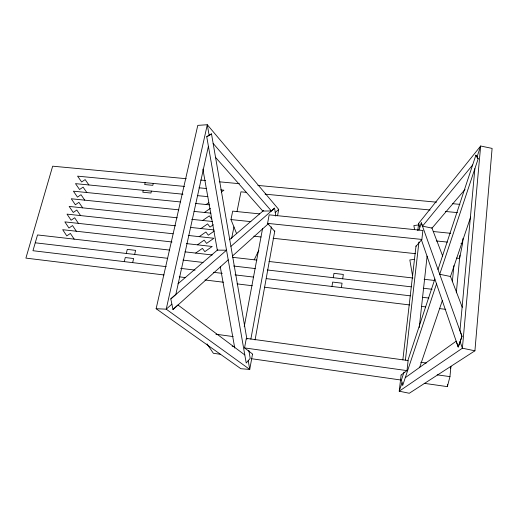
<?xml version="1.0" encoding="UTF-8"?>
<svg xmlns="http://www.w3.org/2000/svg" width="518" height="518" viewBox="0 0 518 518"><rect width="100%" height="100%" fill="white"/><g stroke="black" fill="none" stroke-linecap="round" stroke-linejoin="round"><path stroke-width="0.78" d="M401.081 375.129L399.229 391.187L409.272 393.266L474.922 350.803L492.1 148.407L480.659 146.011L418.628 223.4L417.793 230.627M474.876 168.687L459.958 330.568L462.017 336.318L458.197 347.028L421.425 239.886M424.21 383.333L447.371 386.635L449.961 376.625L450.925 366.42L450.362 368.648M456.371 258.094L459.589 258.443L462.542 243.674L463.04 238.371M447.371 386.635L447.584 384.369M456.313 292.832L459.893 255.225M452.344 281.701L453.917 265.598M419.243 327.583L427.11 256.119M401.1 374.987L406.999 370.623L408.139 360.554L246.309 338.383L244.548 347.915L252.525 354.008M415.973 246.361L421.866 239.439L422.882 230.471L269.159 214.84L267.579 223.375L274.728 231.371M405.413 360.029L418.92 242.087M402.849 359.874L416.032 245.875M341.401 287.6L342.048 283.191L332.647 282.083L331.98 286.473M342.689 278.807L343.33 274.436L333.961 273.349L333.307 277.706M252.473 354.293L249.741 369.418L240.876 368.719L156.132 308.715L197.785 125.375L207.297 124.734L278.697 209.421L277.544 215.792M255.07 339.963L274.805 230.911M250.854 339.148L271.387 226.897M244.231 326.728L262.574 228.529M231.578 238.733L233.929 226.962M237.056 211.344L240.954 191.835L246.594 192.379M236.609 233.631L230.976 219.567L232.686 211.137L259.647 213.876M208.411 146.316L175.848 294.431L170.785 298.854L172.98 309.524L228.218 259.829M132.647 262.639L133.638 258.527L125.278 257.543L124.268 261.635M134.635 254.442L135.619 250.362L127.286 249.398L126.288 253.464M151.411 191.103L150.945 193.033L142.787 192.223L143.259 190.3M153.27 183.417L152.81 185.334L144.677 184.55L145.144 182.64M418.991 230.018L421.289 222.734L422.507 226.133L432.031 228.121L465.041 189.42M404.034 372.06L401.45 379.869L402.654 385.547L436.506 283.896M407.776 360.774L434.848 279.06M438.008 269.509L475.9 155.128L478.179 158.754L439.711 274.268L450.498 276.515L462.296 307.349M402.046 382.692L399.229 391.187L462.386 348.2L474.922 350.803M477.033 156.928L480.659 146.011L462.386 348.2L460.101 341.692M419.541 367.767L442.378 300.446M450.42 276.729L470.661 217.061M254.215 259.79L258.819 250.343M422.507 226.133L472.649 164.951M172.921 309.479L177.933 304.966L244.807 354.94M232.55 255.937L268.79 223.323M171.853 304.176L166.226 309.168L156.132 308.715M275.239 212.49L278.697 209.421M215.43 157.245L262.827 211.066L271.341 210.943L274.572 208.119L275.803 216.116M170.849 298.899L226.534 250.2L217.314 250.129L202.881 169.108M230.899 246.387L274.585 208.178M177.959 283.825L217.761 249.747M229.39 239.782L263.675 210.418M405.27 377.687L456.19 341.181L458.197 347.028L461.972 336.357L421.263 222.798M199.21 236.655L205.879 231.999L208.314 235.204L214.284 231.034M197.455 244.833L204.15 240.151L206.585 243.389L213.908 238.267L188.267 235.45M195.681 253.075L202.402 248.368L204.843 251.638L212.199 246.49L186.474 243.602M202.693 220.474L209.311 215.864L211.726 219.017M200.958 228.535L207.601 223.899L210.023 227.078L213.332 224.773M221.315 192.01L223.912 190.203L220.7 189.892M206.119 204.526L208.748 202.706M204.409 212.471L210.347 208.346M206.747 136.758L211.506 133.942M418.589 224.935L413.869 225.57L414.575 229.532M414.614 259.337L409.822 259.952L412.522 275.641M186.26 178.71L52.668 166.187L25.9 258.113L163.992 274.967M200.744 180.07L205.568 180.523M219.25 181.805L239.368 183.689M257.88 185.425L436.538 202.175M452.628 203.684L459.874 204.364M184.518 186.422L77.583 176.152L81.643 181.986L85.14 179.597L88.895 184.958M198.99 187.807L206.229 188.5M265.099 194.153L430.095 209.991M445.389 211.461L457.459 212.62M182.977 194.205L75.498 183.644L79.565 189.523L83.074 187.127L86.836 192.534M197.416 195.623L207.841 196.646M180.4 201.942L73.401 191.181L77.473 197.118L80.996 194.71L84.764 200.162M195.687 203.477L209.363 204.856M433.288 231.527L450.718 233.301M178.839 209.842L71.29 198.776L75.363 204.765L78.904 202.344L82.673 207.847M194.088 211.409L210.943 213.144M230.976 219.567L250.874 221.639M267.579 223.375L421.866 239.439M436.285 240.935L447.422 242.1M460.949 243.505L462.542 243.674M177.26 217.8L69.159 206.429L73.245 212.464L76.8 210.036L80.568 215.585M191.673 219.315L212.49 221.503M175.447 225.79L67.016 214.128L71.108 220.221L74.676 217.78L78.451 223.381M190.708 227.428L213.999 229.934M253.788 236.195L261.02 236.979M273.077 238.28L415.371 253.658M173.044 233.773L64.86 221.885L68.952 228.037L72.533 225.576L76.321 231.229M172.008 241.977L62.684 229.701L66.79 235.904L70.383 233.437L74.171 239.141M169.723 250.097L37.523 234.939L32.964 250.718L166.252 266.653M184.958 251.845L212.225 254.973M232.809 257.336L256.922 260.101M268.978 261.48L412.878 277.985M424.132 279.273L434.583 280.478M35.25 242.8L167.715 258.314M182.971 260.101L203.043 262.451M233.553 266.025L255.257 268.564M267.314 269.975L411.195 286.83M423.251 288.241L432.096 289.277M180.653 268.376L195.059 270.098M213.461 272.3L222.267 273.355M235.075 274.883L253.496 277.085M266.31 278.619L410.385 295.843M422.423 297.287L428.839 298.051M179.247 276.832L185.671 277.616M204.94 279.966L223.407 282.219M237.056 283.883L252.311 285.742M264.355 287.212L409.673 304.947M421.717 306.416L425.731 306.909M439.381 308.573L445.804 309.356M215.889 334.214L233.178 336.583M420.713 362.276L426.275 363.04M232.155 346.186L234.518 346.516M244.548 347.915L406.999 370.623M437.186 374.844L449.961 376.625M220.545 354.306L213.358 353.282L207.032 343.887M251.69 358.747L401.049 380.031M213.138 143.408L271.341 210.943M475.88 155.193L478.159 158.819M431.844 227.745L442.683 256.08M418.628 223.4L419.923 227.078M220.292 266.867L234.751 348.038M246.911 339.225L211.499 133.884L206.734 136.7L246.218 363.027L250.2 358.32L248.821 350.291M209.13 135.282L207.297 124.734L166.226 309.168L249.741 369.418L248.219 360.664"/></g></svg>
